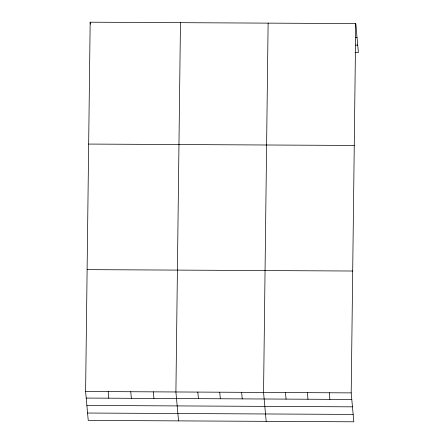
<?xml version="1.0" encoding="UTF-8"?>
<svg xmlns="http://www.w3.org/2000/svg" width="444" height="444" viewBox="0 0 444 444"><rect width="100%" height="100%" fill="white"/><g stroke="black" fill="none" stroke-linecap="round" stroke-linejoin="round"><path stroke-width="0.67" d="M355.761 23.588L351.198 392.885L353.829 421.8L88.239 420.413L85.609 391.497L90.171 22.2L355.761 23.588L358.391 52.503L354.967 52.481M180.469 22.672L175.907 391.969L178.538 420.884M268.115 23.127L263.553 392.429L266.184 421.345M355.661 37.524L357.031 37.529M355.666 45.116L357.72 45.127M88.667 144.067L354.257 145.454M87.113 269.63L352.703 271.018M85.609 391.497L351.198 392.885M86.208 398.068L351.798 399.456M86.874 405.444L352.464 406.832M87.568 413.037L353.158 414.424M329.287 392.774L329.886 399.339M307.376 392.657L307.975 399.228M285.464 392.54L286.064 399.112M241.641 392.313L242.241 398.884M219.73 392.202L220.329 398.768M197.819 392.085L198.418 398.656M153.335 391.852L153.929 398.423M130.758 391.736L131.357 398.307M90.171 22.2L90.348 24.17M108.181 391.619L108.78 398.185"/></g></svg>
